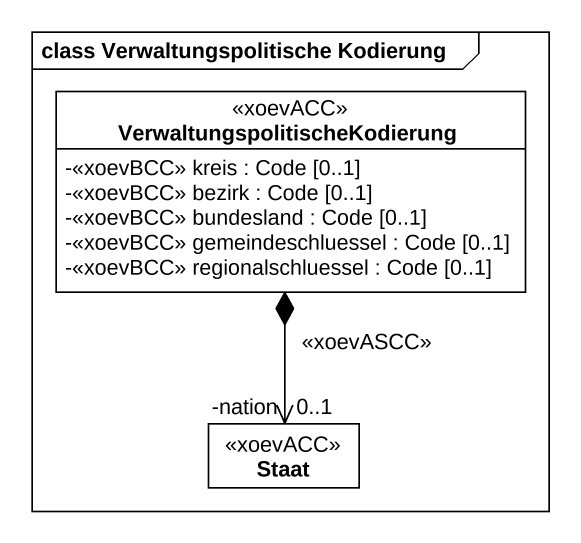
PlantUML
@startuml
mainframe class Verwaltungspolitische Kodierung
hide circle
hide empty members
skinparam classAttributeIconSize 0
class "VerwaltungspolitischeKodierung" as VerwaltungspolitischeKodieru <<xoevACC>> {
  -<<xoevBCC>> kreis : Code [0..1]
  -<<xoevBCC>> bezirk : Code [0..1]
  -<<xoevBCC>> bundesland : Code [0..1]
  -<<xoevBCC>> gemeindeschluessel : Code [0..1]
  -<<xoevBCC>> regionalschluessel : Code [0..1]
}
class Staat <<xoevACC>>
VerwaltungspolitischeKodieru *--> "-nation\n0..1" Staat : <<xoevASCC>>
@enduml
